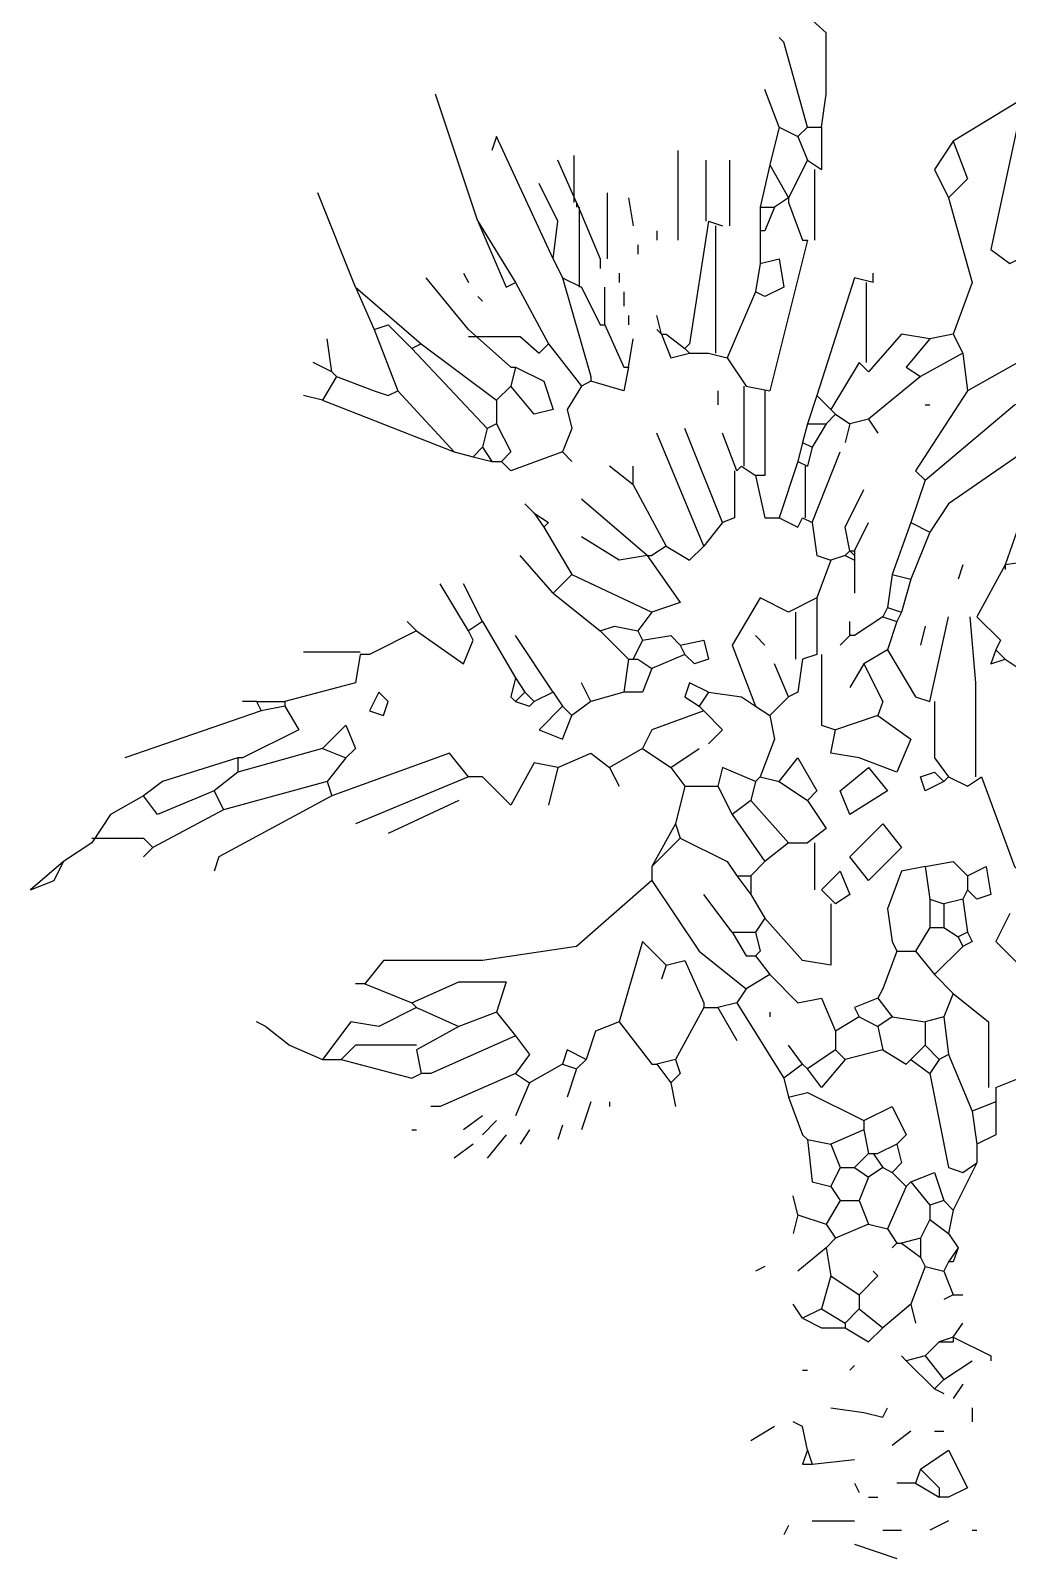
# Model space of a CAD drawing. Header units: inches. Extents: x 118 to 199, y 398 to 556.
# Drawn here: x 118.2 to 152.7, y 474.4 to 528.5 of the extents above; entities that cross this region are included whole.
import ezdxf

# ---------------------------------------------------------------- set-up
doc = ezdxf.new("R2010")
doc.units = ezdxf.units.IN
doc.header["$MEASUREMENT"] = 0
doc.layers.add('Standard', color=7, linetype='Continuous')

# ---------------------------------------------------------------- blocks, each defined once
blk = doc.blocks.new('A$C604E69D6')
at = {"layer": 'Standard', "color": 3, "linetype": 'Continuous'}
for points in [[(28, 127.167), (28.166, 128.332), (28.166, 130.499), (26.333, 132.167)], [(27.501, 127.167), (26.666, 130.167), (26.5, 130.333)], [(39.667, 130.167), (35.667, 128.5), (32.667, 126.666)], [(15.834, 123.833), (14.334, 128.332)], [(26.5, 127.167), (25.999, 128.5)], [(35.833, 127.667), (35, 127.499), (34, 122.833), (34.666, 122.333), (35, 122.501)], [(26.5, 127.167), (26.167, 125.833)], [(26.5, 127.167), (27.167, 126.833)], [(27.501, 127.167), (27.167, 126.833)], [(27.501, 127.167), (28, 127.167)], [(28, 127.167), (28, 125.667)], [(18.5, 122.501), (16.501, 126.833), (16.333, 126.334)], [(27.167, 126.833), (27.501, 125.999)], [(32.667, 126.666), (32, 125.667), (32.5, 124.666)], [(32.667, 126.666), (33.167, 125.333), (32.5, 124.666)], [(19.25, 124.499), (19.25, 126.166)], [(22.917, 126.334), (22.917, 123.166)], [(19.333, 124.499), (18.666, 125.999)], [(23.917, 123.833), (23.917, 125.999)], [(24.75, 123.666), (24.75, 125.999)], [(26.167, 125.833), (25.833, 124.333)], [(26.167, 125.833), (26.834, 124.666)], [(27.501, 125.999), (26.834, 124.666)], [(27.501, 125.999), (28, 125.667)], [(27.75, 125.667), (27.75, 123.166)], [(18.5, 122.501), (18.666, 123.833), (18.001, 125.166)], [(11.5, 121.5), (10.167, 124.834)], [(19.333, 124.499), (19.333, 124.333)], [(19.333, 124.499), (20.167, 122.501), (20.167, 122.166)], [(20.416, 124.834), (20.416, 122.501)], [(21.167, 124.666), (21.333, 123.666)], [(26.834, 124.666), (26.333, 124.333)], [(26.834, 124.666), (26.834, 124.499)], [(26.834, 124.499), (27.333, 123.166), (27.501, 123.166)], [(32.5, 124.666), (33.333, 121.666), (32.667, 119.833)], [(19.417, 124.333), (19.417, 121.5)], [(25.833, 124.333), (26.333, 124.333)], [(25.833, 124.333), (25.833, 123.5)], [(26.333, 124.333), (25.999, 123.5), (25.833, 123.5)], [(15.834, 123.833), (17.166, 121.666)], [(15.834, 123.833), (16.833, 121.5), (17.166, 121.666)], [(22.166, 123.5), (22.166, 123.166)], [(24, 123.833), (23.333, 119.499), (23.167, 119.333)], [(24, 123.833), (24.5, 123.666)], [(24.251, 123.666), (24.251, 119.167)], [(25.833, 123.5), (25.833, 122.333)], [(21.5, 123), (21.5, 122.667)], [(27.501, 123.166), (26.167, 117.833)], [(18.5, 122.501), (18.834, 121.834)], [(25.833, 122.333), (26.5, 122.501), (26.666, 121.5), (25.999, 121.167), (25.667, 121.333)], [(25.833, 122.333), (25.667, 121.333)], [(15.5, 120), (14, 121.834)], [(15.333, 122), (15.5, 121.666)], [(18.834, 121.834), (19.5, 121.5)], [(18.834, 121.834), (19.833, 118.333), (19.833, 118.167)], [(20.833, 122), (20.833, 121.666)], [(29.834, 121.666), (29.167, 121.834), (27.833, 117.667)], [(29.834, 121.666), (29.834, 122)], [(11.5, 121.5), (13.833, 119.499)], [(11.5, 121.5), (12.167, 120)], [(15.834, 121.167), (16, 120.999)], [(17.166, 121.666), (18.333, 119.499)], [(19.5, 121.5), (20.167, 120.166), (20.334, 120.166)], [(20.334, 120.166), (20.334, 121.5)], [(21, 121.333), (21, 120.833)], [(25.667, 121.333), (24.667, 119)], [(29.583, 121.666), (29.583, 118.834)], [(12.167, 120), (12.666, 120.166), (13.499, 119.333)], [(20.334, 120.166), (21, 118.666), (21.167, 118.666)], [(21.167, 120.5), (21.167, 120.166)], [(22.334, 119.833), (22.166, 120.5)], [(10.667, 118.5), (10.5, 119.667)], [(12.167, 120), (13, 117.833)], [(15.5, 120), (17, 118.666), (17.166, 118.666)], [(15.5, 119.749), (17.334, 119.749), (18.001, 119.167), (18.333, 119.499)], [(21.167, 118.666), (21.333, 119.667)], [(22.334, 119.833), (22.166, 120)], [(22.334, 119.833), (22.5, 119.833)], [(22.334, 119.833), (22.667, 119), (23.333, 119.167)], [(22.5, 119.833), (23.167, 119.333)], [(31.833, 119.667), (30.833, 119.833), (29.666, 118.5), (29.333, 118.834)], [(31.833, 119.667), (31, 118.666), (31.5, 118.333)], [(32.667, 119.833), (31.833, 119.667)], [(32.667, 119.833), (33, 119.167)], [(13.833, 119.499), (13.499, 119.333)], [(13.499, 119.333), (16.167, 116.499)], [(13.833, 119.499), (16.501, 117.5)], [(18.333, 119.499), (19.5, 117.999)], [(23.167, 119.333), (23.333, 119.167)], [(23.333, 119.167), (24, 119.167)], [(24, 119.167), (24.667, 119)], [(24.667, 119), (25.334, 117.999)], [(33, 119.167), (31.5, 118.333)], [(33, 119.167), (33.167, 117.833)], [(36.833, 118.5), (35.833, 119.333), (33.167, 117.833)], [(10.667, 118.5), (10, 118.834)], [(10.667, 118.5), (10.833, 118.333)], [(17.166, 118.666), (17, 117.999)], [(17.166, 118.666), (18.167, 118.167), (18.5, 117.166), (17.833, 117), (17, 117.999)], [(21.167, 118.666), (21, 117.833), (19.833, 118.167)], [(29.333, 118.834), (28.334, 117.166)], [(10.833, 118.333), (10.333, 117.5)], [(10.833, 118.333), (12.167, 117.833), (12.666, 117.667), (13, 117.833)], [(17, 117.999), (16.501, 117.5)], [(19.5, 117.999), (19, 117.166), (19.167, 116.499), (18.834, 115.666)], [(19.833, 118.167), (19.5, 117.999)], [(25.25, 117.999), (25.25, 115.167)], [(25.334, 117.999), (26.167, 117.833)], [(31.5, 118.333), (29.666, 116.833)], [(10.333, 117.5), (9.666, 117.667)], [(10.333, 117.5), (15.001, 115.666)], [(13, 117.833), (15.001, 115.666)], [(16.501, 117.5), (16.501, 116.667)], [(24.333, 117.833), (24.333, 117.334)], [(25.999, 117.833), (25.999, 114.833), (25.667, 114.833)], [(27.833, 117.667), (27.501, 116.667)], [(27.833, 117.667), (28.334, 117.166)], [(33.167, 117.833), (31.334, 114.999), (31.667, 114.667)], [(31.667, 114.667), (34.834, 117.334), (35.833, 117.667)], [(28.5, 117), (28.166, 116.667)], [(28.334, 117.166), (28.5, 117)], [(28.5, 117), (29.001, 116.667)], [(29.666, 116.833), (29.001, 116.667)], [(29.666, 116.833), (30, 116.333)], [(31.667, 117.334), (31.833, 117.334)], [(16.167, 116.499), (16, 115.832)], [(16.501, 116.667), (16.167, 116.499)], [(16.501, 116.667), (17, 115.666), (16.667, 115.334)], [(23.834, 112.334), (22.166, 116.333)], [(24.5, 113.167), (23.167, 116.499)], [(25, 114.999), (24.5, 116.333)], [(27.501, 116.667), (27.333, 116)], [(27.501, 116.667), (28.166, 116.667)], [(28.166, 116.667), (27.667, 115.832)], [(29.001, 116.667), (28.833, 116)], [(16, 115.832), (15.666, 115.5)], [(16, 115.832), (16.333, 115.334)], [(27.333, 116), (27.167, 115.334)], [(27.333, 116), (27.667, 115.832)], [(27.667, 115.832), (27.501, 115.167)], [(15.001, 115.666), (15.666, 115.5)], [(15.666, 115.5), (16.333, 115.334)], [(16.333, 115.334), (16.667, 115.334)], [(18.834, 115.666), (17, 114.999), (16.667, 115.334)], [(18.834, 115.666), (19.167, 115.334)], [(27.167, 115.334), (26.5, 113.333)], [(27.167, 115.334), (27.501, 115.167)], [(27.667, 113.167), (28.667, 115.666)], [(35.167, 115.666), (32.5, 113.834), (31.833, 112.833)], [(21.333, 114.5), (20.5, 115.167)], [(21.333, 114.5), (21.333, 115.167)], [(24.916, 114.999), (24.916, 113.333), (24.5, 113.167)], [(25.166, 115.167), (25, 114.999)], [(25.166, 115.167), (25.667, 114.833)], [(25.667, 114.833), (25.999, 113.333), (26.5, 113.333)], [(27.417, 115.167), (27.417, 113.333)], [(31.667, 114.667), (31.166, 113.167)], [(21.333, 114.5), (22.5, 112.334)], [(29.001, 112.166), (28.833, 113), (29.5, 114.333)], [(35.5, 114.5), (34.5, 111.667)], [(17.833, 113.499), (17.5, 113.834)], [(21.834, 111.999), (19.5, 114)], [(17.833, 113.499), (18.333, 113.167), (18.167, 113)], [(17.833, 113.499), (18.167, 113)], [(24.5, 113.167), (23.834, 112.334)], [(26.5, 113.333), (27.167, 113), (27.333, 113.333)], [(27.333, 113.333), (27.667, 113.167)], [(27.667, 113.167), (27.833, 111.999), (28.334, 111.833)], [(29.167, 112.166), (29.666, 113.167)], [(31.166, 113.167), (30.501, 111.333)], [(31.166, 113.167), (31.833, 112.833)], [(18.167, 113), (19.167, 111.333)], [(21.834, 111.999), (20.833, 111.833), (19.5, 112.666)], [(31.833, 112.833), (31.166, 111.166)], [(18.5, 110.666), (17.334, 111.999)], [(21.834, 111.999), (22, 111.999)], [(21.834, 111.999), (23, 110.333), (22, 110.001)], [(22.5, 112.334), (22, 111.999)], [(22.5, 112.334), (23.333, 111.833), (23.834, 112.334)], [(28.833, 111.999), (28.334, 111.833)], [(29.001, 112.166), (28.833, 111.999)], [(28.833, 111.999), (29.167, 111.833)], [(29.001, 112.166), (29.167, 112.166)], [(29.001, 112.166), (29.167, 111.999)], [(29.167, 112.166), (29.167, 111.999)], [(29.167, 111.999), (29.167, 111.833)], [(28.334, 111.833), (27.833, 110.5)], [(29.167, 111.833), (29.167, 110.666)], [(33, 111.667), (32.834, 111.166)], [(34.5, 111.667), (33.5, 109.833)], [(35.667, 111.833), (34.5, 111.667)], [(34.5, 111.667), (34.5, 111.501)], [(15.5, 109.334), (14.5, 111)], [(16, 109.666), (15.333, 111)], [(19.167, 111.333), (18.5, 110.666)], [(19.167, 111.333), (22, 110.001)], [(30.501, 111.333), (30.333, 110.167)], [(30.501, 111.333), (31.166, 111.166)], [(31.166, 111.166), (30.833, 110.001)], [(18.5, 110.666), (20.167, 109.334)], [(26.834, 110.001), (25.833, 110.5), (24.833, 108.833), (25.667, 106.667)], [(27.833, 110.5), (26.834, 110.001)], [(27.833, 110.5), (27.833, 108.499)], [(22, 110.001), (21.5, 109.334)], [(27.083, 110.001), (27.083, 108.333)], [(30.167, 109.833), (29.167, 109.166), (29.001, 109.166)], [(30.333, 110.167), (30.167, 109.833)], [(30.167, 109.833), (30.667, 109.666)], [(30.333, 110.167), (30.833, 110.001)], [(30.833, 110.001), (30.667, 109.666)], [(31.833, 106.833), (32.5, 109.833)], [(33.25, 109.833), (33.458, 107.5), (33.458, 104.167)], [(33.5, 109.833), (34.334, 109), (34.167, 108.667)], [(13.667, 109.334), (12, 108.499), (11.667, 108.499)], [(13.667, 109.334), (13.333, 109.666)], [(13.667, 109.334), (15.333, 108.166), (15.666, 109), (15.5, 109.334)], [(16, 109.666), (15.5, 109.334)], [(16, 109.666), (17.166, 107.666)], [(20.167, 109.334), (20.667, 109.5), (21.5, 109.334)], [(20.167, 109.334), (21.167, 108.333)], [(21.5, 109.334), (21.667, 109)], [(29.001, 109.166), (29.001, 109.666)], [(30.667, 109.666), (30.333, 108.667)], [(31.667, 109.5), (31.5, 108.833)], [(18.5, 107.167), (17.166, 109.166)], [(21.667, 109), (21.333, 108.333)], [(21.667, 109), (22.667, 109.166), (23, 108.833)], [(23, 108.833), (23.834, 109), (24, 108.333), (23.5, 108.166), (23.167, 108.499)], [(23, 108.833), (23.167, 108.499)], [(25.667, 109.166), (25.999, 108.833)], [(29.001, 109.166), (28.667, 108.833)], [(11.667, 108.499), (11.5, 107.5), (9, 106.833)], [(11.667, 108.583), (9.666, 108.583)], [(21.167, 108.333), (21, 107.167)], [(21.167, 108.333), (21.333, 108.333)], [(21.333, 108.333), (21.5, 108.333)], [(21.5, 108.333), (22, 108)], [(23.167, 108.499), (22, 108)], [(27.333, 108.333), (27.167, 107.167), (26.834, 106.999)], [(27.833, 108.499), (27.333, 108.333)], [(28, 108.499), (28, 106), (28.5, 105.833)], [(30.333, 108.667), (29.5, 108.166)], [(30.333, 108.667), (31.334, 106.999), (31.833, 106.833)], [(34.167, 108.667), (34, 108.166), (34.5, 108.333)], [(34.167, 108.667), (34.5, 108.333)], [(34.5, 108.333), (35, 108)], [(17.166, 107.666), (17, 106.999), (17.166, 106.833)], [(17.166, 107.666), (17.5, 107.167)], [(22, 108), (21.667, 107.167), (21, 107.167)], [(26.834, 106.999), (26.333, 108.166)], [(29.5, 108.166), (29.001, 107.333)], [(29.5, 108.166), (30.167, 106.833), (30, 106.334)], [(12.333, 107.167), (12, 106.5), (12.5, 106.334), (12.666, 106.833), (12.333, 107.167)], [(17.5, 107.167), (17.166, 106.833)], [(17.5, 107.167), (17.833, 106.833)], [(18.5, 107.167), (17.833, 106.833)], [(18.5, 107.167), (18.834, 106.667)], [(19.833, 106.833), (19.5, 107.5)], [(21, 107.167), (19.833, 106.833)], [(24, 107.167), (23.333, 107.5), (23.167, 106.999), (23.666, 106.667)], [(24, 107.167), (23.666, 106.667)], [(24, 107.167), (25.166, 106.999), (25.667, 106.667)], [(9, 106.667), (9.5, 105.833), (7.5, 104.834), (7.333, 104.834)], [(8, 106.833), (7.5, 106.833)], [(8, 106.833), (9, 106.833)], [(8, 106.833), (8.167, 106.5)], [(9, 106.667), (8.167, 106.5)], [(9, 106.833), (9, 106.667)], [(17.166, 106.833), (17.667, 106.667), (17.833, 106.833)], [(18.834, 106.667), (18.001, 105.833), (18.834, 105.499), (19.167, 106.334)], [(18.834, 106.667), (19.167, 106.334)], [(19.833, 106.833), (19.167, 106.334)], [(23.666, 106.667), (23.834, 106.5)], [(25.667, 106.667), (26.167, 106.334)], [(26.834, 106.999), (26.167, 106.334)], [(32, 106.833), (32, 104.834), (32.5, 104.167)], [(8.167, 106.5), (3.334, 104.834)], [(23.834, 106.5), (22, 105.833), (21.667, 105.167)], [(23.834, 106.5), (24.5, 105.833), (24, 105.333)], [(26.167, 106.334), (26.333, 105.499), (25.833, 104.167)], [(30, 106.334), (31.166, 105.499), (30.667, 104.333), (29.333, 104.834), (28.334, 105), (28.5, 105.833)], [(30, 106.334), (28.5, 105.833)], [(10.333, 105.167), (11.166, 106), (11.5, 105.167), (11.166, 104.834)], [(10.333, 105.167), (7.333, 104.333)], [(10.333, 105.167), (11.166, 104.834)], [(15.5, 104.167), (14.833, 105), (10.667, 103.5)], [(18.666, 104.5), (19.833, 105), (20.5, 104.5)], [(21.667, 105.167), (20.5, 104.5)], [(21.667, 105.167), (22.667, 104.5)], [(22.667, 104.5), (23.666, 105.167)], [(7.333, 104.834), (4.666, 103.999), (4.001, 103.5)], [(7.333, 104.834), (7.333, 104.333)], [(11.166, 104.834), (10.5, 103.999)], [(18.666, 104.5), (17.833, 104.666), (17, 103.166), (16, 104.167), (15.5, 104.167)], [(18.666, 104.5), (18.333, 103.166)], [(20.5, 104.5), (20.833, 103.833)], [(22.667, 104.5), (23.167, 103.833)], [(25.667, 103.999), (24.5, 104.5), (24.333, 103.833)], [(26.5, 103.999), (27.167, 104.834), (27.833, 103.667), (27.501, 103.332)], [(29.666, 104.5), (30.333, 103.667), (29.001, 102.834), (28.667, 103.667), (29.666, 104.5)], [(7.333, 104.333), (6.5, 103.667)], [(10.5, 103.999), (6.833, 103)], [(10.5, 103.999), (10.667, 103.5)], [(15.5, 104.167), (11.5, 102.499)], [(25.667, 103.999), (25.5, 103.332)], [(25.833, 104.167), (25.667, 103.999)], [(25.833, 104.167), (26.5, 103.999)], [(26.5, 103.999), (27.501, 103.332)], [(32.333, 103.999), (31.667, 103.667), (31.5, 104.167), (32, 104.333), (32.333, 103.999)], [(32.5, 104.167), (32.333, 103.999)], [(32.5, 104.167), (33.167, 103.833), (33.667, 104.167)], [(33.667, 104.167), (34.834, 100.999), (35.167, 100.667)], [(4.001, 103.5), (2.833, 102.834), (2.167, 101.833)], [(6.5, 103.667), (4.5, 102.834), (4.001, 103.5)], [(6.5, 103.667), (6.833, 103)], [(10.667, 103.5), (6.667, 101.334), (6.5, 100.833)], [(15.167, 103.332), (12.666, 102.167)], [(23.167, 103.833), (22.833, 102.499)], [(23.167, 103.833), (24.333, 103.833)], [(24.333, 103.833), (24.833, 102.834)], [(25.5, 103.332), (24.833, 102.834)], [(25.5, 103.332), (26.834, 101.833)], [(27.501, 103.332), (28.166, 102.333), (27.501, 101.833)], [(6.833, 103), (4.333, 101.666)], [(24.833, 102.834), (25.999, 101.166)], [(22.833, 102.499), (22, 100.999)], [(22.833, 102.499), (23, 102)], [(30.167, 102.499), (30.833, 101.666), (29.666, 100.5), (29.001, 101.334), (30.167, 102.499)], [(2.167, 101.833), (1.167, 101.166)], [(2.167, 102), (4.001, 102), (4.333, 101.666)], [(23, 102), (22, 100.999)], [(23, 102), (24.667, 101.166), (25, 100.667)], [(26.834, 101.833), (25.999, 101.166)], [(26.834, 101.833), (27.501, 101.833)], [(27.75, 101.833), (27.75, 100.166)], [(1.167, 101.166), (0, 100.166), (0.833, 100.5), (1.167, 101.166)], [(4.333, 101.666), (4.001, 101.334)], [(25.999, 101.166), (25.5, 100.667)], [(31.667, 100.999), (32.667, 101.166), (33.167, 100.667)], [(22, 100.999), (22, 100.5)], [(25, 100.667), (25.5, 100.667)], [(25, 100.667), (25.5, 100)], [(25.5, 100.667), (25.5, 100)], [(28, 100.166), (28.667, 100.833), (29.001, 100), (28.5, 99.666)], [(31.667, 100.999), (30.833, 100.833), (30.333, 99.499), (30.501, 98.334), (30.667, 98)], [(31.667, 100.999), (31.833, 99.834)], [(33.167, 100.667), (33.833, 100.999), (34, 100), (33.5, 99.834), (33.167, 100.166)], [(33.167, 100.667), (33.167, 100.166)], [(22, 100.5), (19.333, 98.166), (16, 97.667), (12.5, 97.667), (11.833, 96.834)], [(22, 100.5), (23.666, 98), (25.334, 96.666)], [(28, 100.166), (28.5, 99.666)], [(33.167, 100.166), (33, 99.834)], [(24.833, 98.666), (23.834, 100)], [(25.5, 100), (25.999, 99.167)], [(28.334, 99.666), (28.334, 97.501), (27.333, 97.667), (25.999, 99.167)], [(31.833, 99.834), (32.333, 99.666)], [(31.833, 99.834), (31.833, 98.833)], [(33, 99.834), (32.333, 99.666)], [(32.333, 99.666), (32.333, 98.833)], [(33, 99.834), (33.167, 98.666)], [(25.999, 99.167), (25.667, 98.666)], [(34.666, 99.333), (34.167, 98.334), (35.667, 96.834), (36.667, 96.666)], [(24.833, 98.666), (25.667, 98.666)], [(24.833, 98.666), (25.334, 97.833), (25.667, 97.833)], [(25.667, 98.666), (25.833, 98), (25.667, 97.833)], [(31.833, 98.833), (31.334, 98)], [(31.833, 98.833), (32.333, 98.833)], [(32.333, 98.833), (32.834, 98.5)], [(33.167, 98.666), (32.834, 98.5)], [(32.834, 98.5), (33, 98.166)], [(33.167, 98.666), (33.333, 98.334), (33, 98.166)], [(22.5, 97.501), (21.667, 98.334), (20.833, 95.5)], [(30.667, 98), (30.167, 96.666), (30, 96.333)], [(30.667, 98), (31.334, 98)], [(31.334, 98), (32, 97.166)], [(33, 98.166), (32, 97.166)], [(22.5, 97.501), (22.334, 97)], [(22.5, 97.501), (23.167, 97.667), (23.834, 96.167), (23.834, 95.999)], [(25.667, 97.833), (26.167, 97.166)], [(11.833, 96.834), (11.5, 96.834)], [(11.833, 96.834), (13.499, 96.167)], [(13.499, 96.167), (15.167, 96.916), (16.833, 96.916), (16.501, 95.833)], [(26.167, 97.166), (25.334, 96.666)], [(26.167, 97.166), (27.167, 96.167), (28, 96.333), (28.5, 95.166)], [(32, 97.166), (32.667, 96.5)], [(25.334, 96.666), (25, 96.167)], [(30, 96.333), (29.167, 95.999), (29.333, 95.666)], [(30, 96.333), (30.501, 95.666)], [(32.667, 96.5), (32.333, 95.666)], [(32.667, 96.5), (33.917, 95.5), (33.917, 93.167)], [(13.667, 95.999), (12.333, 95.334), (11.334, 95.5), (10.333, 94.167)], [(13.499, 96.167), (13.667, 95.999)], [(13.667, 95.999), (15.167, 95.334)], [(16.501, 95.833), (15.167, 95.334)], [(16.501, 95.833), (17.166, 95)], [(23.834, 95.999), (22.833, 94.167)], [(23.834, 95.999), (24.333, 95.999)], [(25, 96.167), (24.333, 95.999)], [(24.333, 95.999), (25, 94.833)], [(25, 96.167), (26.666, 93.5)], [(26.167, 95.833), (26.167, 95.666)], [(8.333, 95.334), (8, 95.5)], [(8.333, 95.334), (9.167, 94.667)], [(8.333, 95.334), (9.167, 94.667)], [(15.167, 95.334), (13.667, 94.499)], [(20.833, 95.5), (20, 95.166), (19.667, 94.167)], [(20.833, 95.5), (22, 94), (22.166, 94)], [(29.333, 95.666), (28.5, 95.166)], [(29.333, 95.666), (30, 95.334)], [(30.501, 95.666), (30, 95.334)], [(30, 95.334), (30.167, 94.499)], [(30.501, 95.666), (31.667, 95.5)], [(32.333, 95.666), (31.667, 95.5)], [(31.667, 95.5), (31.667, 94.667)], [(32.333, 95.666), (32.5, 94.333)], [(9.167, 94.667), (10.333, 94.167)], [(13.667, 94.667), (11.5, 94.667), (11, 94.167)], [(17.166, 95), (14.166, 93.666), (13.833, 93.666)], [(17.166, 95), (17.667, 94.333), (17.166, 93.666)], [(27.333, 94), (26.834, 94.667)], [(28.5, 95.166), (28.5, 94.499)], [(31.667, 94.667), (31.166, 94.167)], [(31.667, 94.667), (32.167, 94.167)], [(10.333, 94.167), (11, 94.167)], [(11, 94.167), (13.499, 93.5), (13.833, 93.666)], [(13.667, 94.499), (13.833, 93.666)], [(19.667, 94.167), (19, 94.499), (18.834, 94)], [(19.667, 94.167), (19.333, 93.834)], [(22.833, 94.167), (22.166, 94)], [(22.833, 94.167), (23, 93.666), (22.667, 93.333)], [(28.5, 94.499), (27.501, 93.834)], [(28.833, 94.167), (28, 93.167), (27.501, 93.834)], [(28.5, 94.499), (28.833, 94.167)], [(30.167, 94.499), (28.833, 94.167)], [(30.167, 94.499), (31, 94), (31.166, 94.167)], [(31.166, 94.167), (31.833, 93.666)], [(32.167, 94.167), (31.833, 93.666)], [(32.5, 94.333), (32.167, 94.167)], [(32.5, 94.333), (33.333, 92.334)], [(17.166, 93.666), (14.5, 92.5), (14.166, 92.5)], [(17.166, 93.666), (17.667, 93.333)], [(18.834, 94), (17.667, 93.333)], [(18.834, 94), (19.333, 93.834)], [(19.333, 93.834), (19, 92.833)], [(22.166, 94), (22.667, 93.333)], [(27.333, 94), (26.666, 93.5)], [(27.333, 94), (27.501, 93.834)], [(31.833, 93.666), (32.5, 90.334), (33, 90.167), (33.5, 90.5)], [(17.667, 93.333), (17.166, 92.166)], [(22.667, 93.333), (22.833, 92.5)], [(26.666, 93.5), (26.834, 92.833)], [(34.167, 93.167), (35, 93.5), (35.333, 93.167)], [(34.167, 93.167), (34.167, 92.667)], [(19.833, 92.667), (19.5, 91.667)], [(20.5, 92.667), (20.5, 92.5)], [(26.834, 92.833), (27.501, 92.999), (29.5, 92)], [(26.834, 92.833), (27.333, 91.499), (27.501, 91.333)], [(29.5, 92), (30.501, 92.5), (31, 91.499), (30.667, 91.167)], [(34.167, 92.667), (33.333, 92.334)], [(34.167, 92.667), (34.167, 91.499), (33.5, 91.167)], [(16, 92.166), (15.333, 91.667)], [(16.501, 92), (16, 91.499)], [(29.5, 92), (29.5, 91.667)], [(33.333, 92.334), (33.5, 91.167)], [(13.499, 91.667), (13.667, 91.667)], [(16.833, 91.499), (16.167, 90.666)], [(17.667, 91.667), (17.334, 91.167)], [(18.834, 91.833), (18.666, 91.333)], [(29.5, 91.667), (28.334, 91.167)], [(29.5, 91.667), (29.666, 90.832)], [(15.666, 91.167), (15.001, 90.666)], [(27.501, 91.333), (28.334, 91.167)], [(27.501, 91.333), (27.667, 89.833), (28.334, 89.667)], [(28.334, 91.167), (28.667, 90.334)], [(30.667, 91.167), (30, 90.832)], [(30.667, 91.167), (30.833, 90.5), (30.501, 90.167)], [(33.5, 91.167), (33.5, 90.5)], [(28.667, 90.334), (28.334, 89.667)], [(28.667, 90.334), (29.167, 90.334)], [(29.666, 90.832), (29.167, 90.334)], [(29.167, 90.334), (29.666, 89.999)], [(29.666, 90.832), (29.834, 90.832)], [(30.167, 90.334), (29.666, 89.999)], [(29.834, 90.832), (30, 90.832)], [(29.834, 90.832), (30.167, 90.334)], [(30.167, 90.334), (30.501, 90.167)], [(33.5, 90.5), (32.667, 88.834)], [(29.666, 89.999), (29.333, 89.166)], [(30.501, 90.167), (31, 89.667)], [(31.166, 89.833), (31, 89.667)], [(31.166, 89.833), (32, 90.167), (32.333, 89.166)], [(31.166, 89.833), (31.833, 89)], [(27.167, 88.666), (27, 89.333)], [(28.334, 89.667), (28.667, 89.166)], [(31, 89.667), (30.333, 88.167)], [(28.667, 89.166), (28.166, 88.333)], [(28.667, 89.166), (29.333, 89.166)], [(29.333, 89.166), (29.666, 88.333)], [(32.333, 89.166), (31.833, 89)], [(31.833, 89), (31.833, 88.499)], [(32.333, 89.166), (32.667, 88.834)], [(32.667, 88.834), (32.5, 88)], [(27.167, 88.666), (27, 88)], [(27.167, 88.666), (28.166, 88.333)], [(28.166, 88.333), (28.5, 87.833)], [(29.666, 88.333), (28.5, 87.833)], [(29.666, 88.333), (30.333, 88.167)], [(30.333, 88.167), (30.667, 87.666)], [(31.833, 88.499), (31.5, 87.833)], [(31.833, 88.499), (32.5, 88)], [(28.5, 87.833), (28.166, 87.5)], [(30.667, 87.666), (30.501, 87.5)], [(30.667, 87.666), (30.833, 87.666)], [(31.5, 87.833), (30.833, 87.666)], [(30.833, 87.666), (31.5, 87.166)], [(31.5, 87.833), (31.5, 87.166)], [(32.5, 88), (32.834, 87.5)], [(28.166, 87.5), (27.167, 86.667)], [(28.166, 87.5), (28.334, 86.501)], [(31.5, 87.166), (31.667, 86.833)], [(32.834, 87.5), (32.5, 86.999)], [(32.834, 87.5), (32.667, 86.999), (32.5, 86.999)], [(25.999, 86.833), (25.667, 86.667)], [(29.333, 85.834), (30, 86.501), (29.834, 86.667)], [(31.667, 86.833), (31.166, 85.5)], [(31.667, 86.833), (32.333, 86.667)], [(32.5, 86.999), (32.333, 86.667)], [(32.333, 86.667), (32.667, 85.834)], [(28.334, 86.501), (28, 85.333)], [(28.334, 86.501), (29.333, 85.834)], [(27.333, 85.001), (27, 85.5)], [(29.333, 85.834), (29.333, 85.333)], [(31.166, 85.5), (30.167, 84.666)], [(31.166, 85.5), (31.334, 84.833)], [(32.667, 85.834), (32.333, 85.666)], [(32.667, 85.834), (33, 85.834)], [(28, 85.333), (27.333, 85.001)], [(27.333, 85.001), (28, 84.666), (28.833, 84.666)], [(28, 85.333), (28.833, 84.833)], [(29.333, 85.333), (28.833, 84.833)], [(29.333, 85.333), (30.167, 84.666)], [(28.833, 84.833), (28.833, 84.666)], [(28.833, 84.666), (29.666, 84.166), (30.167, 84.666)], [(32.667, 84.334), (33, 84.833)], [(32.167, 84.166), (31.667, 83.667)], [(32.667, 84.334), (32.167, 84.166)], [(32.167, 84.166), (32.667, 84.166)], [(32.667, 84.334), (32.667, 84.166)], [(32.667, 84.334), (34, 83.667), (34, 83.499)], [(29.167, 83.333), (29.001, 83.166)], [(31, 83.499), (30.833, 83.667)], [(31.667, 83.667), (31, 83.499)], [(31, 83.499), (32, 82.5)], [(31.667, 83.667), (32.333, 82.834)], [(32.333, 82.834), (33.333, 83.499)], [(27.333, 83.166), (27.501, 83.166)], [(32.333, 82.834), (32, 82.5)], [(32, 82.5), (32.333, 82.333)], [(33, 82.666), (32.667, 82.167)], [(28.334, 81.833), (29.5, 81.667), (30.167, 81.5), (30.333, 81.833)], [(33.333, 81.833), (33.333, 81.334)], [(26.333, 81.166), (25.5, 80.667)], [(27.501, 80.333), (27.333, 81.166), (27, 81.334)], [(31.166, 81), (30.501, 80.499)], [(32, 81), (32.333, 81)], [(27.501, 80.333), (27.333, 79.834), (27.667, 79.834)], [(27.501, 80.333), (27.667, 79.834)], [(31.5, 79.666), (32.5, 80.333), (33.167, 78.999), (32.5, 78.667), (32.167, 78.667)], [(27.667, 79.834), (29.167, 80)], [(31.5, 79.666), (31.334, 79.167)], [(31.5, 79.666), (32.167, 78.999), (32.167, 78.667)], [(29.167, 79.167), (29.333, 78.833)], [(31.334, 79.167), (30.667, 79.167)], [(31.334, 79.167), (32.167, 78.667)], [(29.666, 78.667), (30, 78.667)], [(26.834, 77.667), (26.666, 77.333)], [(27.667, 77.834), (29.167, 77.834)], [(30.167, 77.499), (30.833, 77.499)], [(32.5, 77.834), (31.833, 77.499)], [(33.333, 77.499), (33.5, 77.499)], [(29.167, 77), (30.667, 76.5)]]:
    blk.add_lwpolyline(points, dxfattribs=at)
blk = doc.blocks.new('A$C444F6F81')
blk.add_blockref('A$C604E69D6', (0, 0))

msp = doc.modelspace()

# ---------------------------------------------------------------- block references
msp.add_blockref('A$C444F6F81', (118.161, 397.886))

doc.saveas('drawing.dxf')
